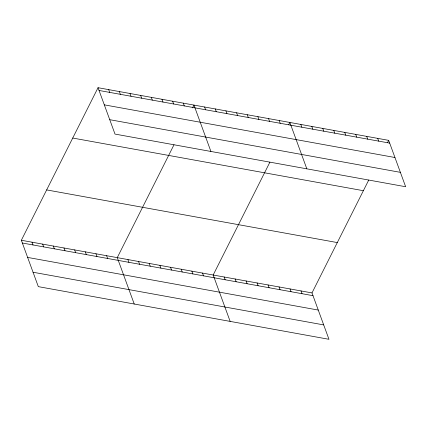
<?xml version="1.0" encoding="UTF-8"?>
<svg xmlns="http://www.w3.org/2000/svg" width="427" height="427" viewBox="0 0 427 427"><rect width="100%" height="100%" fill="white"/><g stroke="black" fill="none" stroke-linecap="round" stroke-linejoin="round"><path stroke-width="0.64" d="M368.714 180.077L311.993 292.917L328.966 339.3L38.323 286.64L21.35 240.262L98.034 87.7L388.677 140.36L405.65 186.738L115.007 134.083L98.034 87.7M173.981 144.796L117.265 257.636L134.233 304.019M192.54 107.876L193.949 105.079L210.917 151.457M269.896 162.175L213.174 275.015L230.148 321.392M288.732 124.695L289.858 122.458L306.832 168.836M387.551 142.597L388.677 140.36M99.043 90.465L389.686 143.12M104.311 104.855L394.954 157.515M109.739 119.688L400.382 172.348M72.729 138.044L363.372 190.704M46.655 189.914L337.298 242.573M21.35 240.262L311.993 292.917M22.359 243.022L313.002 295.681M27.627 257.417L318.27 310.071M33.055 272.245L323.698 324.904M377.698 138.369L378.706 141.134M366.718 136.384L367.727 139.143M355.739 134.393L356.748 137.152M344.76 132.402L345.769 135.162M333.781 130.411L334.789 133.176M322.796 128.426L323.81 131.185M311.817 126.435L312.831 129.194M300.838 124.444L301.846 127.209M279.199 120.526L280.213 123.286M268.546 118.594L269.554 121.353M257.887 116.662L258.901 119.427M247.233 114.735L248.242 117.494M236.574 112.803L237.583 115.562M301.014 290.931L302.022 293.691M225.915 110.871L226.929 113.63M290.034 288.94L291.043 291.7M215.261 108.938L216.27 111.703M279.055 286.949L280.064 289.709M204.602 107.012L205.611 109.771M268.076 284.958L269.085 287.723M257.091 282.973L258.105 285.732M183.29 103.147L184.299 105.907M246.112 280.982L247.126 283.741M172.631 101.215L173.645 103.98M235.133 278.991L236.147 281.756M161.977 99.288L162.986 102.048M224.154 277.006L225.162 279.765M151.318 97.356L152.327 100.115M140.659 95.424L141.673 98.189M202.515 273.083L203.53 275.847M130.005 93.492L131.014 96.256M191.862 271.15L192.871 273.915M119.346 91.565L120.361 94.324M181.203 269.223L182.217 271.983M108.693 89.633L109.702 92.392M170.549 267.291L171.558 270.051M159.89 265.359L160.899 268.124M149.231 263.427L150.245 266.192M138.578 261.5L139.586 264.26M127.919 259.568L128.927 262.327M106.606 255.709L107.615 258.468M95.947 253.777L96.961 256.536M85.293 251.845L86.302 254.604M74.634 249.912L75.643 252.677M63.975 247.986L64.989 250.745M53.322 246.053L54.33 248.813M42.663 244.121L43.677 246.881M32.009 242.189L33.018 244.954"/></g></svg>
